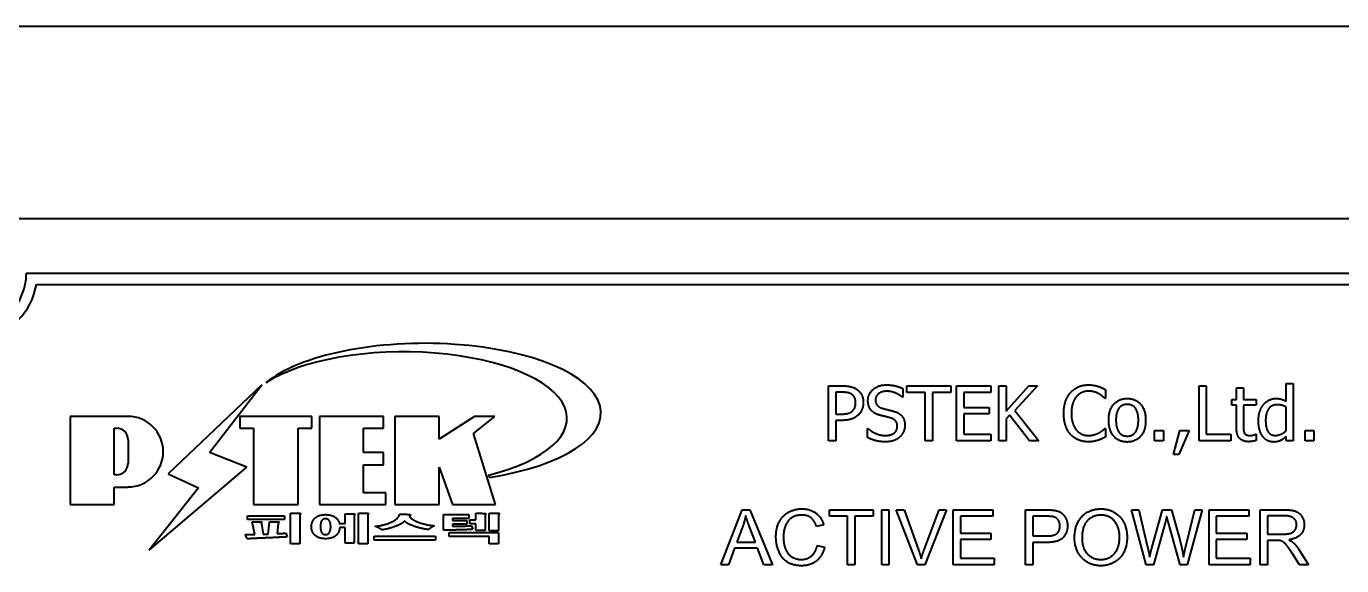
# Model space of a CAD drawing. Header units: millimetres. Extents: x 9486 to 14955, y -5687 to 1872.
# Drawn here: x 12510.2 to 12629.9, y -4726.9 to -4677.8 of the extents above; entities that cross this region are included whole.
import ezdxf

# ---------------------------------------------------------------- set-up
doc = ezdxf.new("R2010")
doc.units = ezdxf.units.MM
doc.layers.add('가시적인 것(ISO)', color=3, linetype='Continuous', lineweight=40)

# ---------------------------------------------------------------- blocks, each defined once
blk = doc.blocks.new('A$C74B527A4')
at = {"layer": '가시적인 것(ISO)'}
for p, q in [((-155, -403.2), (155, -403.2)), ((-80, -420.7), (80, -420.7)), ((70, -425.7), (-70, -425.7)), ((-69.08, -426.7), (69.08, -426.7)), ((44.64, -437.32), (44.64, -435.7)), ((44.64, -435.7), (45.28, -435.7)), ((45.28, -435.7), (45.28, -440.92)), ((-48.56, -435.82), (-57.1, -443.92)), ((-53.33, -441.98), (-48.56, -435.82)), ((3.01, -435.92), (4.26, -435.92)), ((3.01, -440.92), (3.01, -435.92)), ((3.67, -436.5), (3.67, -438.49)), ((4.22, -436.5), (3.67, -436.5)), ((9.76, -436.16), (9.76, -436.95)), ((10.12, -436.51), (10.12, -435.92)), ((10.12, -435.92), (14.14, -435.92)), ((11.79, -436.51), (10.12, -436.51)), ((11.79, -440.92), (11.79, -436.51)), ((14.14, -436.51), (12.46, -436.51)), ((12.46, -436.51), (12.46, -440.92)), ((14.14, -435.92), (14.14, -436.51)), ((14.64, -440.92), (14.64, -435.92)), ((14.64, -435.92), (17.77, -435.92)), ((17.77, -436.51), (15.31, -436.51)), ((15.31, -436.51), (15.31, -437.88)), ((17.77, -435.92), (17.77, -436.51)), ((18.5, -440.92), (18.5, -435.92)), ((18.5, -435.92), (19.17, -435.92)), ((19.17, -435.92), (19.17, -438.22)), ((19.17, -438.22), (21.22, -435.92)), ((22.03, -435.92), (19.96, -438.16)), ((21.22, -435.92), (22.03, -435.92)), ((28.2, -436.26), (28.2, -437.06)), ((36.72, -440.92), (36.72, -435.92)), ((36.72, -435.92), (37.38, -435.92)), ((37.38, -435.92), (37.38, -440.33)), ((40.13, -437.17), (40.13, -436.09)), ((40.13, -436.09), (40.76, -436.09)), ((40.76, -436.09), (40.76, -437.17)), ((9.76, -436.95), (9.71, -436.95)), ((15.31, -437.88), (17.61, -437.88)), ((17.61, -437.88), (17.61, -438.48)), ((28.2, -437.06), (28.15, -437.06)), ((39.7, -437.69), (39.7, -437.17)), ((39.7, -437.17), (40.13, -437.17)), ((40.13, -437.69), (39.7, -437.69)), ((40.13, -439.77), (40.13, -437.69)), ((40.76, -437.17), (41.92, -437.17)), ((40.76, -437.69), (40.76, -439.48)), ((41.92, -437.69), (40.76, -437.69)), ((41.92, -437.17), (41.92, -437.69)), ((44.64, -440.01), (44.64, -437.84)), ((-66, -438.7), (-66, -446.72)), ((-60.75, -438.7), (-66, -438.7)), ((-50.56, -438.7), (-50.56, -439.76)), ((-44.01, -438.7), (-50.56, -438.7)), ((-44.01, -439.76), (-44.01, -438.7)), ((-43.33, -438.7), (-43.33, -446.72)), ((-37.5, -438.7), (-43.33, -438.7)), ((-37.5, -439.76), (-37.5, -438.7)), ((-36.47, -438.7), (-36.47, -446.72)), ((-32.44, -438.7), (-36.47, -438.7)), ((-32.44, -440.76), (-32.44, -438.7)), ((-29.21, -438.7), (-32.44, -440.76)), ((-29.3, -440.25), (-27.37, -438.7)), ((-27.37, -438.7), (-29.21, -438.7)), ((3.67, -438.49), (4.12, -438.49)), ((4.23, -439.06), (3.67, -439.06)), ((3.67, -439.06), (3.67, -440.92)), ((15.31, -438.48), (15.31, -440.33)), ((17.61, -438.48), (15.31, -438.48)), ((19.46, -438.6), (19.17, -438.93)), ((19.17, -438.93), (19.17, -440.92)), ((21.28, -440.92), (19.46, -438.6)), ((19.96, -438.16), (22.15, -440.92)), ((-61.99, -444.02), (-61.99, -439.76)), ((-61.99, -439.76), (-61.79, -439.76)), ((-50.56, -439.76), (-49.32, -439.76)), ((-49.32, -439.76), (-49.32, -446.72)), ((-45.25, -439.76), (-44.01, -439.76)), ((-45.25, -446.72), (-45.25, -439.76)), ((-39.32, -439.76), (-37.5, -439.76)), ((-39.32, -441.97), (-39.32, -439.76)), ((-27.29, -446.72), (-29.3, -440.25)), ((6.55, -440.62), (6.55, -439.79)), ((6.55, -439.79), (6.6, -439.79)), ((15.31, -440.33), (17.77, -440.33)), ((17.77, -440.33), (17.77, -440.92)), ((28.15, -439.79), (28.2, -439.79)), ((28.2, -439.79), (28.2, -440.58)), ((32.68, -440.92), (32.68, -439.97)), ((32.68, -439.97), (33.48, -439.97)), ((33.48, -439.97), (33.48, -440.92)), ((34.38, -442.17), (34.97, -439.97)), ((35.81, -439.97), (34.87, -442.17)), ((34.97, -439.97), (35.81, -439.97)), ((37.38, -440.33), (39.62, -440.33)), ((39.62, -440.33), (39.62, -440.92)), ((41.89, -440.32), (41.92, -440.32)), ((41.92, -440.32), (41.92, -440.89)), ((46.37, -440.92), (46.37, -439.97)), ((46.37, -439.97), (47.17, -439.97)), ((47.17, -439.97), (47.17, -440.92)), ((-60.72, -440.83), (-60.72, -442.95)), ((3.67, -440.92), (3.01, -440.92)), ((12.46, -440.92), (11.79, -440.92)), ((17.77, -440.92), (14.64, -440.92)), ((19.17, -440.92), (18.5, -440.92)), ((22.15, -440.92), (21.28, -440.92)), ((33.48, -440.92), (32.68, -440.92)), ((39.62, -440.92), (36.72, -440.92)), ((44.64, -440.92), (44.64, -440.54)), ((45.28, -440.92), (44.64, -440.92)), ((47.17, -440.92), (46.37, -440.92)), ((-49.92, -443.33), (-53.33, -441.98)), ((-37.5, -441.97), (-39.32, -441.97)), ((-37.5, -443.1), (-37.5, -441.97)), ((34.87, -442.17), (34.38, -442.17)), ((-61.79, -444.02), (-61.99, -444.02)), ((-58.81, -450.88), (-49.92, -443.33)), ((-57.1, -443.92), (-54.32, -445.21)), ((-39.32, -443.1), (-37.5, -443.1)), ((-39.32, -445.66), (-39.32, -443.1)), ((-32.44, -443.31), (-31.23, -446.72)), ((-32.44, -446.72), (-32.44, -443.31)), ((-27.93, -444.03), (-27.86, -444.25)), ((-61.99, -446.72), (-61.99, -445.13)), ((-61.99, -445.13), (-60.75, -445.13)), ((-54.32, -445.21), (-58.81, -450.88)), ((-37.29, -445.66), (-39.32, -445.66)), ((-37.29, -446.72), (-37.29, -445.66)), ((-66, -446.72), (-61.99, -446.72)), ((-49.32, -446.72), (-45.25, -446.72)), ((-45.97, -450.29), (-45.97, -447.5)), ((-45.97, -447.5), (-45.45, -447.5)), ((-43.33, -446.72), (-37.29, -446.72)), ((-40.99, -448.45), (-40.99, -447.56)), ((-40.99, -447.56), (-40.51, -447.56)), ((-39.78, -447.5), (-39.25, -447.5)), ((-39.78, -450.29), (-39.78, -447.5)), ((-36.47, -446.72), (-32.44, -446.72)), ((-36.05, -447.61), (-35.43, -447.61)), ((-32.04, -447.64), (-29.73, -447.64)), ((-32.04, -449.04), (-32.04, -447.64)), ((-31.23, -446.72), (-27.29, -446.72)), ((-29.73, -447.64), (-29.73, -447.98)), ((-29.08, -447.52), (-28.59, -447.52)), ((-29.08, -448.11), (-29.08, -447.52)), ((-27.87, -449.1), (-27.87, -447.5)), ((-27.87, -447.5), (-27.34, -447.5)), ((-6.79, -452.2), (-4.87, -447.2)), ((-4.87, -447.2), (-4.16, -447.2)), ((-4.16, -447.2), (-2.11, -452.2)), ((3.08, -447.79), (3.08, -447.2)), ((3.08, -447.2), (7.05, -447.2)), ((7.05, -447.2), (7.05, -447.79)), ((7.84, -452.2), (7.84, -447.2)), ((7.84, -447.2), (8.5, -447.2)), ((8.5, -447.2), (8.5, -452.2)), ((11.09, -452.2), (9.16, -447.2)), ((9.16, -447.2), (9.88, -447.2)), ((9.88, -447.2), (11.18, -450.83)), ((11.71, -450.83), (13.06, -447.2)), ((13.73, -447.2), (11.77, -452.2)), ((13.06, -447.2), (13.73, -447.2)), ((14.34, -452.2), (14.34, -447.2)), ((14.34, -447.2), (17.96, -447.2)), ((17.96, -447.2), (17.96, -447.79)), ((20.93, -452.2), (20.93, -447.2)), ((20.93, -447.2), (22.81, -447.2)), ((31.9, -452.2), (30.57, -447.2)), ((30.57, -447.2), (31.25, -447.2)), ((31.25, -447.2), (32.01, -450.48)), ((32.45, -450.58), (33.4, -447.2)), ((33.4, -447.2), (34.2, -447.2)), ((34.2, -447.2), (34.91, -449.73)), ((35.55, -450.41), (36.33, -447.2)), ((37, -447.2), (35.63, -452.2)), ((36.33, -447.2), (37, -447.2)), ((37.63, -452.2), (37.63, -447.2)), ((37.63, -447.2), (41.25, -447.2)), ((41.25, -447.2), (41.25, -447.79)), ((42.29, -452.2), (42.29, -447.2)), ((42.29, -447.2), (44.51, -447.2)), ((-49.88, -447.74), (-46.5, -447.74)), ((-49.88, -448.09), (-49.88, -447.74)), ((-46.5, -448.09), (-49.88, -448.09)), ((-49.21, -449.45), (-49.44, -448.28)), ((-49.44, -448.28), (-48.9, -448.28)), ((-48.61, -448.46), (-48.45, -449.43)), ((-47.99, -449.41), (-47.87, -448.28)), ((-47.87, -448.28), (-47.36, -448.28)), ((-47.07, -448.43), (-47.18, -449.37)), ((-46.5, -447.74), (-46.5, -448.09)), ((-45.11, -447.7), (-45.11, -450.29)), ((-41.52, -448.45), (-40.99, -448.45)), ((-40.99, -448.8), (-41.48, -448.8)), ((-40.99, -450.25), (-40.99, -448.8)), ((-40.16, -447.73), (-40.16, -450.25)), ((-38.93, -447.7), (-38.93, -450.29)), ((-31.22, -447.98), (-31.22, -448.16)), ((-29.73, -447.98), (-31.22, -447.98)), ((-31.22, -448.16), (-29.92, -448.16)), ((-31.22, -448.5), (-31.22, -448.7)), ((-29.92, -448.5), (-31.22, -448.5)), ((-31.22, -448.7), (-30.9, -448.7)), ((-29.92, -448.16), (-29.92, -448.5)), ((-29.65, -448.11), (-29.08, -448.11)), ((-29.65, -448.47), (-29.65, -448.11)), ((-29.08, -448.47), (-29.65, -448.47)), ((-29.5, -448.65), (-29.37, -448.97)), ((-29.08, -449.07), (-29.08, -448.47)), ((-28.24, -447.72), (-28.24, -449.07)), ((-27.02, -447.7), (-27.02, -449.1)), ((-4.8, -448.68), (-5.35, -450.15)), ((-3.65, -450.15), (-4.18, -448.76)), ((2.56, -448.57), (1.91, -448.73)), ((4.73, -447.79), (3.08, -447.79)), ((4.73, -452.2), (4.73, -447.79)), ((7.05, -447.79), (5.39, -447.79)), ((5.39, -447.79), (5.39, -452.2)), ((17.96, -447.79), (15.01, -447.79)), ((15.01, -447.79), (15.01, -449.32)), ((21.59, -447.79), (21.59, -449.58)), ((22.87, -447.79), (21.59, -447.79)), ((33.63, -448.39), (32.58, -452.2)), ((34.99, -452.2), (33.94, -448.39)), ((41.25, -447.79), (38.29, -447.79)), ((38.29, -447.79), (38.29, -449.32)), ((42.95, -447.75), (42.95, -449.41)), ((44.53, -447.75), (42.95, -447.75)), ((-49.93, -449.76), (-50.08, -449.46)), ((-48.45, -449.43), (-48.26, -449.42)), ((-48.26, -449.42), (-47.99, -449.41)), ((-47.18, -449.37), (-46.95, -449.36)), ((-46.37, -449.33), (-46.25, -449.67)), ((-38.34, -449.96), (-38.34, -449.59)), ((-38.34, -449.59), (-32.76, -449.59)), ((-32.76, -449.96), (-38.34, -449.96)), ((-32.76, -449.59), (-32.76, -449.96)), ((-31.3, -449.04), (-32.04, -449.04)), ((-31.51, -449.62), (-31.51, -449.26)), ((-31.51, -449.26), (-27.02, -449.26)), ((-27.88, -449.62), (-31.51, -449.62)), ((-28.24, -449.07), (-29.08, -449.07)), ((-27.88, -450.29), (-27.88, -449.62)), ((-27.02, -449.1), (-27.87, -449.1)), ((-27.02, -449.26), (-27.02, -450.29)), ((15.01, -449.32), (17.78, -449.32)), ((15.01, -449.91), (15.01, -451.61)), ((17.78, -449.91), (15.01, -449.91)), ((17.78, -449.32), (17.78, -449.91)), ((21.59, -449.58), (22.88, -449.58)), ((38.29, -449.32), (41.07, -449.32)), ((38.29, -449.91), (38.29, -451.61)), ((41.07, -449.91), (38.29, -449.91)), ((41.07, -449.32), (41.07, -449.91)), ((42.95, -449.41), (44.37, -449.41)), ((43.72, -449.98), (42.95, -449.98)), ((42.95, -449.98), (42.95, -452.2)), ((-45.11, -450.29), (-45.97, -450.29)), ((-40.16, -450.25), (-40.99, -450.25)), ((-38.93, -450.29), (-39.78, -450.29)), ((-27.02, -450.29), (-27.88, -450.29)), ((-5.54, -450.69), (-6.09, -452.2)), ((-3.45, -450.69), (-5.54, -450.69)), ((-5.35, -450.15), (-3.65, -450.15)), ((-2.87, -452.2), (-3.45, -450.69)), ((1.98, -450.45), (2.64, -450.61)), ((22.88, -450.17), (21.59, -450.17)), ((21.59, -450.17), (21.59, -452.2)), ((45.86, -452.2), (45.2, -451.16)), ((45.83, -450.84), (46.69, -452.2)), ((-6.09, -452.2), (-6.79, -452.2)), ((-2.11, -452.2), (-2.87, -452.2)), ((5.39, -452.2), (4.73, -452.2)), ((8.5, -452.2), (7.84, -452.2)), ((11.77, -452.2), (11.09, -452.2)), ((18.08, -452.2), (14.34, -452.2)), ((15.01, -451.61), (18.08, -451.61)), ((18.08, -451.61), (18.08, -452.2)), ((21.59, -452.2), (20.93, -452.2)), ((32.58, -452.2), (31.9, -452.2)), ((35.63, -452.2), (34.99, -452.2)), ((41.37, -452.2), (37.63, -452.2)), ((38.29, -451.61), (41.37, -451.61)), ((41.37, -451.61), (41.37, -452.2)), ((42.95, -452.2), (42.29, -452.2)), ((46.69, -452.2), (45.86, -452.2))]:
    blk.add_line(p, q, dxfattribs=at)
for centre, radius, start, end in [((-75, -425.7), 5, 270, 0), ((-75, -425.7), 6, 279.5941, 350.4059), ((-60.75, -441.91), 3.21, 270, 90), ((-61.79, -440.83), 1.06, 0, 90), ((-61.79, -442.95), 1.06, 270, 0)]:
    blk.add_arc(centre, radius, start, end, dxfattribs=at)
for centre, major_axis, ratio, start_param, end_param in [((-33.74, -438.37), (-16.03, 0), 0.39426, 1.946253, 5.837607), ((-35.65, -438.87), (14.85, 0), 0.40699, 5.258849, 8.861799)]:
    blk.add_ellipse(centre, major_axis=major_axis, ratio=ratio, start_param=start_param, end_param=end_param, dxfattribs=at)
for points in [[(5.11, -436.69), (4.96, -436.58), (4.53, -436.5), (4.22, -436.5)], [(4.26, -435.92), (4.71, -435.92), (5.33, -436.07), (5.57, -436.23)], [(5.47, -437.45), (5.47, -437.19), (5.3, -436.81), (5.11, -436.69)], [(5.57, -436.23), (5.85, -436.43), (6.17, -437.01), (6.17, -437.43)], [(6.59, -437.26), (6.59, -436.66), (7.54, -435.83), (8.27, -435.83)], [(8.31, -436.41), (7.85, -436.41), (7.28, -436.84), (7.28, -437.2)], [(8.27, -435.83), (8.69, -435.83), (9.44, -436), (9.76, -436.16)], [(9.71, -436.95), (9.47, -436.73), (8.72, -436.41), (8.31, -436.41)], [(24.41, -438.43), (24.41, -437.8), (24.73, -436.87), (25.03, -436.52)], [(25.03, -436.52), (25.33, -436.19), (26.15, -435.83), (26.66, -435.83)], [(26.65, -436.4), (26.33, -436.4), (25.76, -436.66), (25.55, -436.92)], [(27.59, -436.64), (27.39, -436.53), (26.94, -436.4), (26.65, -436.4)], [(26.66, -435.83), (26.91, -435.83), (27.35, -435.91), (27.54, -435.96)], [(27.54, -435.96), (27.7, -436.02), (28.03, -436.17), (28.2, -436.26)], [(28.15, -437.06), (28.06, -436.98), (27.78, -436.75), (27.59, -436.64)], [(5.19, -438.19), (5.34, -438.04), (5.47, -437.69), (5.47, -437.45)], [(6.17, -437.43), (6.17, -437.75), (5.94, -438.34), (5.73, -438.54)], [(6.91, -438.17), (6.76, -438), (6.59, -437.56), (6.59, -437.26)], [(7.28, -437.2), (7.28, -437.51), (7.62, -437.89), (7.93, -437.97)], [(7.93, -437.97), (8.14, -438.03), (8.76, -438.18), (8.96, -438.24)], [(25.55, -436.92), (25.34, -437.17), (25.1, -437.94), (25.1, -438.43)], [(28.5, -439.05), (28.5, -438.11), (29.43, -437.07), (30.18, -437.07)], [(30.18, -437.61), (29.69, -437.61), (29.16, -438.32), (29.16, -439.05)], [(30.18, -437.07), (30.94, -437.07), (31.86, -438.1), (31.86, -439.05)], [(31.2, -439.05), (31.2, -438.32), (30.67, -437.61), (30.18, -437.61)], [(42.13, -439.08), (42.13, -438.58), (42.39, -437.86), (42.61, -437.59)], [(42.61, -437.59), (42.82, -437.35), (43.4, -437.07), (43.72, -437.07)], [(43.82, -437.64), (43.33, -437.64), (42.78, -438.37), (42.78, -439.06)], [(43.72, -437.07), (44, -437.07), (44.41, -437.19), (44.64, -437.32)], [(44.64, -437.84), (44.41, -437.73), (44.04, -437.64), (43.82, -437.64)], [(4.12, -438.49), (4.53, -438.49), (5.03, -438.36), (5.19, -438.19)], [(5.73, -438.54), (5.47, -438.8), (4.77, -439.06), (4.23, -439.06)], [(7.74, -438.61), (7.48, -438.54), (7.07, -438.33), (6.91, -438.17)], [(8.64, -438.84), (8.41, -438.77), (8.03, -438.68), (7.74, -438.61)], [(9.26, -439.6), (9.26, -439.3), (8.96, -438.93), (8.64, -438.84)], [(8.96, -438.24), (9.47, -438.39), (9.95, -439.03), (9.95, -439.5)], [(25.04, -440.36), (24.74, -440.03), (24.41, -439.06), (24.41, -438.43)], [(25.1, -438.43), (25.1, -438.94), (25.35, -439.68), (25.56, -439.94)], [(30.18, -441.03), (29.4, -441.03), (28.5, -439.96), (28.5, -439.05)], [(29.16, -439.05), (29.16, -439.76), (29.69, -440.49), (30.18, -440.49)], [(31.86, -439.05), (31.86, -439.99), (30.94, -441.03), (30.18, -441.03)], [(30.18, -440.49), (30.67, -440.49), (31.2, -439.77), (31.2, -439.05)], [(42.52, -440.53), (42.33, -440.28), (42.13, -439.55), (42.13, -439.08)], [(42.78, -439.06), (42.78, -439.73), (43.21, -440.43), (43.67, -440.43)], [(6.6, -439.79), (6.93, -440.1), (7.76, -440.44), (8.14, -440.44)], [(8.14, -440.44), (8.7, -440.44), (9.26, -439.98), (9.26, -439.6)], [(9.95, -439.5), (9.95, -439.79), (9.71, -440.36), (9.5, -440.56)], [(26.65, -441.01), (26.16, -441.01), (25.34, -440.68), (25.04, -440.36)], [(25.56, -439.94), (25.77, -440.19), (26.34, -440.44), (26.65, -440.44)], [(26.65, -440.44), (26.94, -440.44), (27.43, -440.29), (27.62, -440.19)], [(27.62, -440.19), (27.8, -440.08), (28.08, -439.87), (28.15, -439.79)], [(41.22, -441), (40.71, -441), (40.13, -440.41), (40.13, -439.77)], [(40.76, -439.48), (40.76, -439.76), (40.78, -440.08), (40.85, -440.21)], [(40.85, -440.21), (40.91, -440.33), (41.16, -440.44), (41.38, -440.44)], [(41.38, -440.44), (41.54, -440.44), (41.82, -440.35), (41.89, -440.32)], [(43.67, -440.43), (43.92, -440.43), (44.42, -440.2), (44.64, -440.01)], [(8.19, -441.01), (7.65, -441.01), (6.89, -440.79), (6.55, -440.62)], [(9.5, -440.56), (9.26, -440.78), (8.65, -441.01), (8.19, -441.01)], [(27.54, -440.87), (27.32, -440.94), (26.94, -441.01), (26.65, -441.01)], [(28.2, -440.58), (28.03, -440.66), (27.74, -440.8), (27.54, -440.87)], [(41.92, -440.89), (41.75, -440.94), (41.38, -441), (41.22, -441)], [(43.53, -441.03), (43.22, -441.03), (42.7, -440.77), (42.52, -440.53)], [(44.14, -440.89), (44, -440.96), (43.72, -441.03), (43.53, -441.03)], [(44.64, -440.54), (44.5, -440.66), (44.28, -440.83), (44.14, -440.89)], [(-45.45, -447.5), (-45.13, -447.5), (-45.06, -447.52)], [(-45.09, -447.63), (-45.11, -447.66), (-45.11, -447.7)], [(-45.06, -447.58), (-45.08, -447.61), (-45.09, -447.63)], [(-45.06, -447.52), (-45.02, -447.53), (-45.06, -447.58)], [(-43.73, -447.95), (-43.39, -447.64), (-42.76, -447.64)], [(-42.76, -447.64), (-42.24, -447.64), (-41.91, -447.86)], [(-40.51, -447.56), (-40.2, -447.56), (-40.13, -447.58)], [(-40.13, -447.65), (-40.14, -447.67), (-40.15, -447.68)], [(-40.13, -447.58), (-40.09, -447.59), (-40.13, -447.65)], [(-39.25, -447.5), (-38.95, -447.5), (-38.89, -447.52)], [(-38.92, -447.64), (-38.93, -447.67), (-38.93, -447.7)], [(-38.89, -447.59), (-38.91, -447.62), (-38.92, -447.64)], [(-38.89, -447.52), (-38.85, -447.53), (-38.89, -447.59)], [(-36.71, -448.28), (-36.05, -447.95), (-36.05, -447.61)], [(-35.43, -447.61), (-35.14, -447.61), (-35.07, -447.65)], [(-35.07, -447.65), (-35, -447.68), (-35.12, -447.77)], [(-28.59, -447.52), (-28.28, -447.52), (-28.22, -447.54)], [(-28.23, -447.66), (-28.24, -447.69), (-28.24, -447.72)], [(-28.21, -447.61), (-28.23, -447.64), (-28.23, -447.66)], [(-28.22, -447.54), (-28.17, -447.56), (-28.21, -447.61)], [(-27.34, -447.5), (-27.04, -447.5), (-26.98, -447.52)], [(-27.01, -447.64), (-27.02, -447.67), (-27.02, -447.7)], [(-26.98, -447.59), (-27, -447.62), (-27.01, -447.64)], [(-26.98, -447.52), (-26.93, -447.53), (-26.98, -447.59)], [(-1.78, -449.66), (-1.78, -448.88), (-1.18, -447.72), (-0.08, -447.11), (0.58, -447.11)], [(0.58, -447.11), (1.34, -447.11), (2.36, -447.88), (2.56, -448.57)], [(22.81, -447.2), (23.31, -447.2), (23.58, -447.25)], [(23.58, -447.25), (23.95, -447.31), (24.44, -447.66), (24.75, -448.28), (24.75, -448.65)], [(25.39, -449.77), (25.39, -448.52), (26.73, -447.11), (27.78, -447.11)], [(27.78, -447.11), (28.48, -447.11), (29.59, -447.78), (30.17, -448.96), (30.17, -449.71)], [(44.51, -447.2), (45.17, -447.2), (45.87, -447.47), (46.29, -448.15), (46.29, -448.57)], [(-48.9, -448.28), (-48.66, -448.28), (-48.61, -448.29)], [(-48.59, -448.35), (-48.61, -448.38), (-48.62, -448.4)], [(-48.62, -448.4), (-48.62, -448.43), (-48.61, -448.46)], [(-48.61, -448.29), (-48.57, -448.3), (-48.59, -448.35)], [(-47.36, -448.28), (-47.08, -448.28), (-47.02, -448.3)], [(-47.06, -448.39), (-47.07, -448.41), (-47.07, -448.43)], [(-47.03, -448.36), (-47.05, -448.38), (-47.06, -448.39)], [(-47.02, -448.3), (-46.98, -448.31), (-47.03, -448.36)], [(-44.05, -448.73), (-44.05, -448.24), (-43.73, -447.95)], [(-43.73, -449.52), (-44.05, -449.23), (-44.05, -448.73)], [(-43.12, -448.19), (-43.23, -448.37), (-43.23, -448.73)], [(-43.23, -448.73), (-43.23, -449.09), (-43.12, -449.28)], [(-42.77, -448.01), (-42.99, -448.01), (-43.12, -448.19)], [(-42.43, -448.19), (-42.55, -448.01), (-42.77, -448.01)], [(-42.3, -448.73), (-42.3, -448.37), (-42.43, -448.19)], [(-42.43, -449.28), (-42.3, -449.09), (-42.3, -448.73)], [(-41.91, -447.86), (-41.6, -448.07), (-41.52, -448.45)], [(-41.48, -448.8), (-41.51, -449.28), (-41.83, -449.55)], [(-40.15, -447.68), (-40.16, -447.71), (-40.16, -447.73)], [(-38.25, -448.7), (-37.37, -448.61), (-36.71, -448.28)], [(-37.92, -448.86), (-38.08, -448.77), (-38.25, -448.7)], [(-37.63, -449.03), (-37.76, -448.95), (-37.92, -448.86)], [(-36.39, -448.7), (-37, -448.93), (-37.63, -449.03)], [(-35.58, -448.23), (-35.75, -448.46), (-36.39, -448.7)], [(-34.73, -448.69), (-35.37, -448.46), (-35.58, -448.23)], [(-35.12, -447.77), (-35.12, -447.85), (-34.97, -447.98)], [(-34.97, -447.98), (-34.8, -448.11), (-34.51, -448.25)], [(-33.41, -449), (-34.09, -448.91), (-34.73, -448.69)], [(-34.51, -448.25), (-34.19, -448.39), (-33.8, -448.49)], [(-33.8, -448.49), (-33.34, -448.61), (-32.85, -448.65)], [(-33.14, -448.81), (-33.27, -448.9), (-33.41, -449)], [(-32.85, -448.65), (-32.98, -448.71), (-33.14, -448.81)], [(-30.9, -448.7), (-30.54, -448.7), (-30.22, -448.68)], [(-30.22, -448.68), (-29.87, -448.67), (-29.5, -448.65)], [(-4.53, -447.73), (-4.63, -448.21), (-4.8, -448.68)], [(-4.18, -448.76), (-4.42, -448.13), (-4.53, -447.73)], [(0.57, -447.68), (-0.01, -447.68), (-0.78, -448.23), (-1.1, -449.16), (-1.1, -449.66)], [(1.91, -448.73), (1.73, -448.18), (1.07, -447.68), (0.57, -447.68)], [(23.49, -447.84), (23.32, -447.79), (22.87, -447.79)], [(24.75, -448.65), (24.75, -449.29), (23.93, -450.17), (22.88, -450.17)], [(22.88, -449.58), (23.53, -449.58), (24.06, -449.1), (24.06, -448.67)], [(24.06, -448.67), (24.06, -448.36), (23.75, -447.91), (23.49, -447.84)], [(27.79, -447.68), (27.09, -447.68), (26.07, -448.65), (26.07, -449.77)], [(29.49, -449.7), (29.49, -449.09), (29.08, -448.18), (28.28, -447.68), (27.79, -447.68)], [(33.78, -447.8), (33.7, -448.15), (33.63, -448.39)], [(33.94, -448.39), (33.81, -447.91), (33.78, -447.8)], [(44.37, -449.41), (44.83, -449.41), (45.34, -449.22), (45.6, -448.81), (45.6, -448.57)], [(45.6, -448.57), (45.6, -448.21), (45.09, -447.75), (44.53, -447.75)], [(46.29, -448.57), (46.29, -449.1), (45.6, -449.83), (44.88, -449.93)], [(-50.08, -449.46), (-49.9, -449.46), (-49.65, -449.46)], [(-49.85, -449.85), (-49.88, -449.84), (-49.93, -449.76)], [(-49.71, -449.85), (-49.81, -449.86), (-49.85, -449.85)], [(-49.55, -449.82), (-49.61, -449.83), (-49.71, -449.85)], [(-49.65, -449.46), (-49.48, -449.45), (-49.21, -449.45)], [(-49.3, -449.81), (-49.43, -449.81), (-49.55, -449.82)], [(-47.89, -449.75), (-48.71, -449.78), (-49.3, -449.81)], [(-46.25, -449.67), (-47.11, -449.71), (-47.89, -449.75)], [(-46.95, -449.36), (-46.73, -449.35), (-46.63, -449.34)], [(-46.63, -449.34), (-46.47, -449.34), (-46.37, -449.33)], [(-42.76, -449.83), (-43.39, -449.83), (-43.73, -449.52)], [(-43.12, -449.28), (-42.99, -449.46), (-42.77, -449.46)], [(-42.77, -449.46), (-42.55, -449.46), (-42.43, -449.28)], [(-41.83, -449.55), (-42.17, -449.83), (-42.76, -449.83)], [(-30.34, -449.02), (-30.78, -449.04), (-31.3, -449.04)], [(-29.37, -448.97), (-29.78, -449.01), (-30.34, -449.02)], [(0.57, -452.29), (-0.23, -452.29), (-1.25, -451.63), (-1.78, -450.38), (-1.78, -449.66)], [(-1.1, -449.66), (-1.1, -450.3), (-0.72, -451.25), (0.06, -451.72), (0.52, -451.72)], [(27.78, -452.29), (27.08, -452.29), (25.96, -451.6), (25.39, -450.43), (25.39, -449.77)], [(26.07, -449.77), (26.07, -450.68), (27.04, -451.72), (27.78, -451.72)], [(27.78, -451.72), (28.53, -451.72), (29.49, -450.67), (29.49, -449.7)], [(30.17, -449.71), (30.17, -450.47), (29.56, -451.67), (28.43, -452.29), (27.78, -452.29)], [(34.91, -449.73), (35.18, -450.67), (35.3, -451.5)], [(44.09, -450), (43.97, -449.98), (43.72, -449.98)], [(45.2, -451.16), (44.91, -450.71), (44.54, -450.24), (44.24, -450.04), (44.09, -450)], [(44.88, -449.93), (45.14, -450.05), (45.28, -450.17)], [(0.52, -451.72), (1.07, -451.72), (1.84, -451.08), (1.98, -450.45)], [(2.64, -450.61), (2.43, -451.43), (1.35, -452.29), (0.57, -452.29)], [(11.18, -450.83), (11.33, -451.27), (11.44, -451.65)], [(11.44, -451.65), (11.55, -451.24), (11.71, -450.83)], [(32.01, -450.48), (32.13, -450.99), (32.22, -451.5)], [(32.22, -451.5), (32.41, -450.7), (32.45, -450.58)], [(35.3, -451.5), (35.4, -451.03), (35.55, -450.41)], [(45.28, -450.17), (45.57, -450.44), (45.83, -450.84)]]:
    blk.add_open_spline(points, degree=2, dxfattribs=at)

msp = doc.modelspace()

# ---------------------------------------------------------------- block references
msp.add_blockref('A$C74B527A4', (12580.198, -4274.617))

doc.saveas('drawing.dxf')
